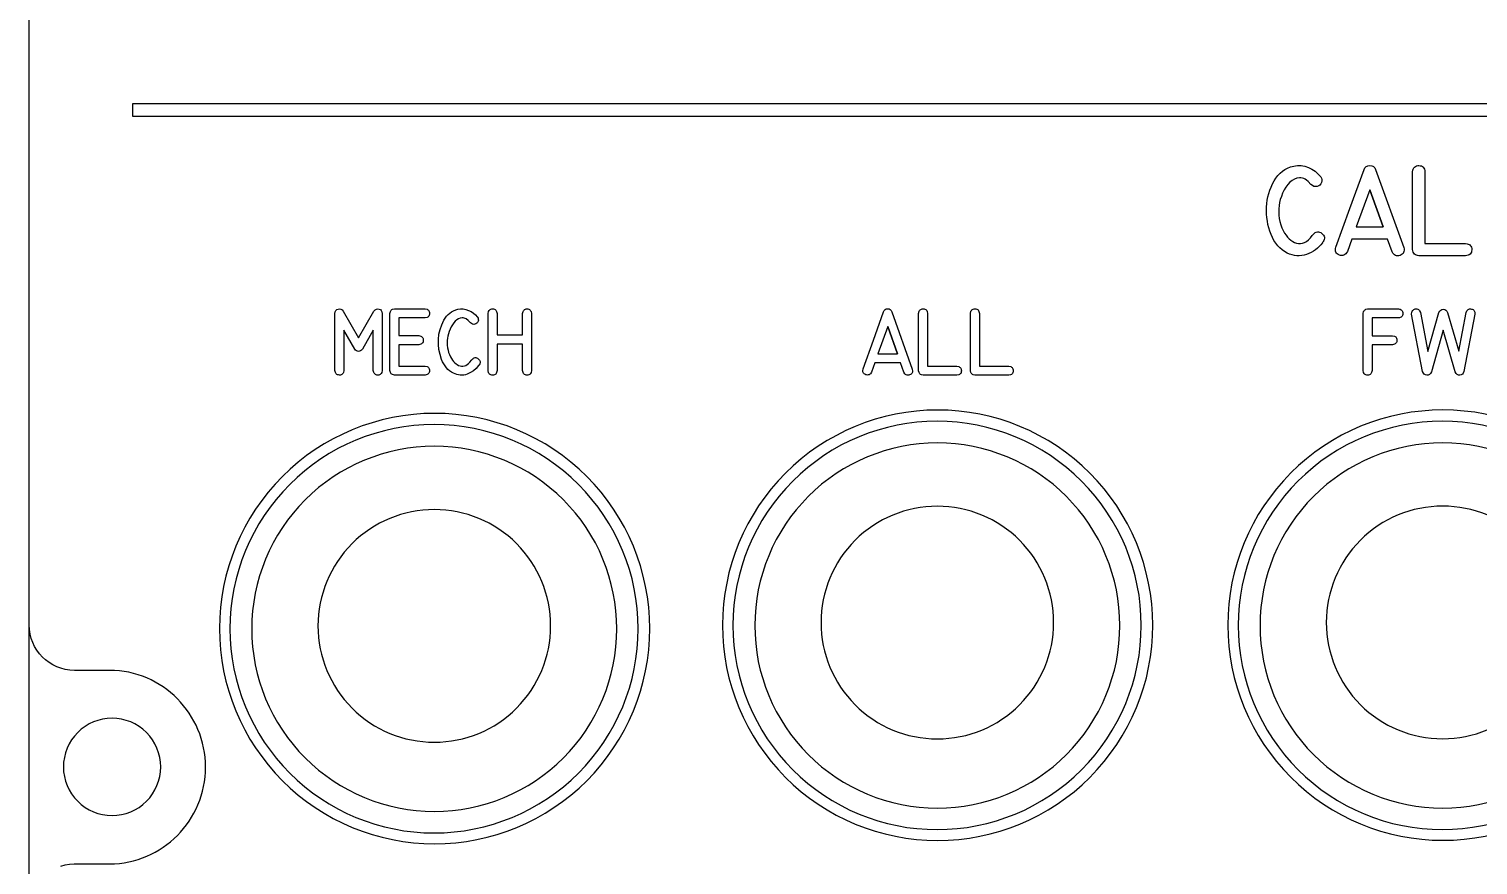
# Model space of a CAD drawing. Extents: x 214 to 359, y 82 to 686.
# Drawn here: x 214.4 to 288.5, y 166.4 to 209.1 of the extents above; entities that cross this region are included whole.
import ezdxf

# ---------------------------------------------------------------- set-up
doc = ezdxf.new("R2010")
doc.units = 0
for name, color, linetype in [('_BACKPANEL', 5, 'CONTINUOUS'), ('_ENGRAVING', 105, 'CONTINUOUS'), ('_TOPLAYER', 1, 'CONTINUOUS')]:
    doc.layers.add(name, color=color, linetype=linetype)

msp = doc.modelspace()

# ---------------------------------------------------------------- linework, layer by layer
at = {"layer": '_BACKPANEL'}
msp.add_lwpolyline([(359.375, 251.9), (214.375, 251.9), (214.375, 251.592), (214.375, 167.374), (214.375, 157.849), (355.624, 83.62), (358.386, 82.157), (358.497, 82.104), (358.611, 82.068), (358.675, 82.056), (358.743, 82.051), (358.87, 82.064), (358.989, 82.101), (359.096, 82.16), (359.19, 82.238), (359.267, 82.332), (359.325, 82.441), (359.362, 82.56), (359.375, 82.689), (359.375, 85.898), (359.375, 91.174), (359.375, 251.511)], close=True, dxfattribs=at)
for points in [[(260.841, 184.733, 0.414214), (254.891, 178.783, 0.414214), (260.841, 172.833, 0.414214), (266.791, 178.783, 0.414214)], [(286.689, 184.738, 0.414214), (280.739, 178.788, 0.414214), (286.689, 172.838, 0.414214), (292.639, 178.788, 0.414214)], [(235.109, 184.562, 0.414214), (229.159, 178.612, 0.414214), (235.109, 172.662, 0.414214), (241.059, 178.612, 0.414214)], [(218.625, 168.912, 0.414214), (221.113, 171.4, 0.414214), (218.625, 173.888, 0.414214), (216.137, 171.4, 0.414214)]]:
    msp.add_lwpolyline(points, format="xyb", close=True, dxfattribs=at)
at = {"layer": '_ENGRAVING'}
for points in [[(219.667, 204.678), (355.485, 204.678), (355.485, 205.314), (219.667, 205.314)], [(280.579, 198.265), (280.559, 198.236), (280.548, 198.22), (280.539, 198.206), (280.458, 198.106), (280.372, 198.013), (280.28, 197.928), (280.182, 197.85), (280.078, 197.779), (279.967, 197.716), (279.851, 197.661), (279.729, 197.613), (279.604, 197.575), (279.479, 197.551), (279.355, 197.539), (279.231, 197.541), (279.108, 197.555), (278.985, 197.583), (278.863, 197.623), (278.741, 197.677), (278.604, 197.754), (278.477, 197.842), (278.359, 197.943), (278.251, 198.057), (278.152, 198.182), (278.062, 198.32), (277.982, 198.47), (277.911, 198.632), (277.85, 198.801), (277.798, 198.972), (277.755, 199.145), (277.722, 199.319), (277.698, 199.495), (277.684, 199.672), (277.679, 199.851), (277.684, 200.032), (277.698, 200.212), (277.721, 200.388), (277.755, 200.56), (277.798, 200.729), (277.851, 200.894), (277.913, 201.055), (277.985, 201.213), (278.066, 201.367), (278.158, 201.512), (278.259, 201.642), (278.37, 201.759), (278.49, 201.861), (278.62, 201.949), (278.761, 202.023), (278.91, 202.083), (279.07, 202.128), (279.164, 202.146), (279.259, 202.156), (279.353, 202.159), (279.448, 202.154), (279.542, 202.141), (279.636, 202.12), (279.825, 202.055), (280.004, 201.966), (280.167, 201.861), (280.313, 201.74), (280.442, 201.603), (280.453, 201.587), (280.494, 201.518), (280.515, 201.446), (280.516, 201.37), (280.496, 201.291), (280.459, 201.218), (280.41, 201.16), (280.348, 201.117), (280.273, 201.09), (280.188, 201.079), (280.106, 201.093), (280.028, 201.131), (279.953, 201.193), (279.803, 201.346), (279.73, 201.406), (279.657, 201.453), (279.584, 201.49), (279.513, 201.515), (279.442, 201.529), (279.372, 201.531), (279.236, 201.512), (279.107, 201.467), (278.986, 201.397), (278.872, 201.301), (278.766, 201.186), (278.67, 201.055), (278.582, 200.909), (278.505, 200.747), (278.438, 200.581), (278.386, 200.42), (278.348, 200.265), (278.324, 200.114), (278.31, 199.95), (278.306, 199.785), (278.314, 199.619), (278.332, 199.453), (278.363, 199.29), (278.407, 199.131), (278.465, 198.977), (278.536, 198.828), (278.606, 198.706), (278.68, 198.595), (278.759, 198.497), (278.842, 198.411), (278.929, 198.336), (279.021, 198.274), (279.117, 198.223), (279.217, 198.185), (279.32, 198.163), (279.422, 198.161), (279.523, 198.18), (279.624, 198.219), (279.724, 198.278), (279.823, 198.358), (279.922, 198.458), (280.02, 198.578), (280.063, 198.637), (280.117, 198.689), (280.171, 198.728), (280.225, 198.753), (280.281, 198.766), (280.337, 198.765), (280.394, 198.752), (280.452, 198.725), (280.51, 198.685), (280.563, 198.638), (280.603, 198.589), (280.63, 198.539), (280.645, 198.487), (280.648, 198.434), (280.637, 198.379), (280.614, 198.323)], [(281.223, 197.979), (281.945, 199.965), (282.669, 201.95), (282.716, 202.04), (282.746, 202.075), (282.78, 202.104), (282.82, 202.127), (282.863, 202.144), (282.965, 202.157), (283.066, 202.145), (283.11, 202.129), (283.149, 202.107), (283.184, 202.077), (283.215, 202.042), (283.262, 201.95), (284.706, 197.968), (284.717, 197.892), (284.719, 197.823), (284.71, 197.761), (284.691, 197.706), (284.662, 197.659), (284.622, 197.618), (284.572, 197.584), (284.512, 197.558), (284.449, 197.541), (284.389, 197.535), (284.333, 197.541), (284.281, 197.559), (284.232, 197.588), (284.187, 197.63), (284.146, 197.682), (284.109, 197.747), (283.877, 198.391), (282.041, 198.391), (281.816, 197.763), (281.778, 197.698), (281.736, 197.645), (281.691, 197.604), (281.641, 197.574), (281.588, 197.557), (281.531, 197.552), (281.47, 197.558), (281.406, 197.577), (281.345, 197.605), (281.295, 197.639), (281.256, 197.679), (281.227, 197.726), (281.21, 197.78), (281.203, 197.84), (281.208, 197.906)], [(285.469, 197.542), (285.404, 197.551), (285.345, 197.568), (285.294, 197.594), (285.251, 197.629), (285.214, 197.673), (285.185, 197.725), (285.164, 197.786), (285.149, 197.855), (285.149, 201.838), (285.165, 201.913), (285.188, 201.979), (285.218, 202.034), (285.255, 202.079), (285.3, 202.114), (285.352, 202.138), (285.412, 202.152), (285.478, 202.156), (285.545, 202.15), (285.603, 202.134), (285.653, 202.109), (285.696, 202.074), (285.73, 202.029), (285.756, 201.975), (285.774, 201.911), (285.785, 201.838), (285.785, 198.17), (287.864, 198.173), (287.939, 198.16), (288.003, 198.139), (288.058, 198.11), (288.103, 198.074), (288.137, 198.03), (288.162, 197.977), (288.176, 197.917), (288.18, 197.849), (288.174, 197.782), (288.159, 197.723), (288.134, 197.672), (288.099, 197.629), (288.054, 197.595), (288, 197.569), (287.935, 197.551), (287.861, 197.542)], [(283.647, 199.024), (282.962, 200.916), (282.273, 199.024)], [(282.962, 200.916), (283.647, 199.024)], [(232.447, 191.669), (232.419, 191.568), (232.398, 191.528), (232.372, 191.495), (232.341, 191.47), (232.305, 191.452), (232.263, 191.442), (232.217, 191.438), (232.171, 191.442), (232.131, 191.453), (232.095, 191.471), (232.064, 191.496), (232.038, 191.529), (232.017, 191.568), (231.989, 191.669), (231.989, 193.735), (231.433, 192.764), (231.387, 192.716), (231.339, 192.681), (231.288, 192.659), (231.234, 192.65), (231.181, 192.655), (231.131, 192.676), (231.083, 192.712), (231.039, 192.764), (230.485, 193.73), (230.487, 191.669), (230.463, 191.568), (230.442, 191.529), (230.415, 191.497), (230.383, 191.472), (230.345, 191.454), (230.302, 191.443), (230.253, 191.44), (230.203, 191.444), (230.16, 191.454), (230.123, 191.472), (230.092, 191.497), (230.067, 191.53), (230.048, 191.569), (230.028, 191.669), (230.028, 194.59), (230.043, 194.676), (230.075, 194.742), (230.125, 194.789), (230.192, 194.818), (230.265, 194.825), (230.333, 194.81), (230.396, 194.772), (230.455, 194.713), (231.235, 193.345), (232.024, 194.713), (232.082, 194.772), (232.145, 194.81), (232.212, 194.825), (232.284, 194.817), (232.35, 194.788), (232.399, 194.741), (232.431, 194.675), (232.447, 194.59)], [(234.638, 194.364), (233.292, 194.364), (233.292, 193.459), (234.318, 193.459), (234.419, 193.431), (234.458, 193.409), (234.49, 193.382), (234.516, 193.35), (234.533, 193.313), (234.544, 193.271), (234.547, 193.223), (234.544, 193.175), (234.533, 193.133), (234.515, 193.096), (234.49, 193.064), (234.457, 193.037), (234.418, 193.016), (234.318, 192.989), (233.292, 192.989), (233.292, 191.902), (234.638, 191.902), (234.738, 191.875), (234.777, 191.853), (234.809, 191.826), (234.834, 191.795), (234.852, 191.758), (234.863, 191.716), (234.866, 191.669), (234.863, 191.622), (234.852, 191.58), (234.834, 191.543), (234.809, 191.512), (234.777, 191.485), (234.738, 191.464), (234.638, 191.437), (233.067, 191.437), (232.976, 191.462), (232.939, 191.483), (232.908, 191.509), (232.882, 191.541), (232.861, 191.579), (232.836, 191.672), (232.836, 194.593), (232.862, 194.69), (232.883, 194.728), (232.909, 194.761), (232.941, 194.786), (232.978, 194.806), (233.067, 194.825), (234.638, 194.825), (234.738, 194.804), (234.777, 194.784), (234.809, 194.758), (234.834, 194.726), (234.852, 194.687), (234.862, 194.643), (234.866, 194.593), (234.862, 194.542), (234.851, 194.498), (234.833, 194.46), (234.808, 194.428), (234.776, 194.403), (234.737, 194.383)], [(237.407, 191.967), (237.393, 191.945), (237.385, 191.934), (237.378, 191.924), (237.258, 191.782), (237.121, 191.662), (236.967, 191.564), (236.795, 191.488), (236.705, 191.46), (236.615, 191.442), (236.525, 191.434), (236.436, 191.435), (236.348, 191.445), (236.259, 191.466), (236.171, 191.495), (236.083, 191.535), (235.985, 191.591), (235.893, 191.656), (235.808, 191.73), (235.73, 191.814), (235.659, 191.906), (235.594, 192.007), (235.536, 192.117), (235.485, 192.236), (235.404, 192.486), (235.349, 192.741), (235.322, 193), (235.321, 193.264), (235.349, 193.526), (235.404, 193.776), (235.487, 194.016), (235.597, 194.244), (235.663, 194.351), (235.736, 194.447), (235.816, 194.532), (235.903, 194.608), (235.996, 194.672), (236.097, 194.726), (236.205, 194.77), (236.32, 194.804), (236.456, 194.824), (236.592, 194.822), (236.728, 194.797), (236.864, 194.75), (236.993, 194.685), (237.11, 194.608), (237.215, 194.519), (237.308, 194.418), (237.316, 194.407), (237.346, 194.356), (237.361, 194.303), (237.362, 194.247), (237.347, 194.189), (237.321, 194.135), (237.285, 194.093), (237.24, 194.061), (237.187, 194.041), (237.125, 194.033), (237.067, 194.043), (237.01, 194.071), (236.956, 194.117), (236.849, 194.229), (236.743, 194.308), (236.639, 194.353), (236.588, 194.363), (236.538, 194.365), (236.44, 194.351), (236.347, 194.318), (236.26, 194.267), (236.177, 194.196), (236.101, 194.111), (236.032, 194.015), (235.969, 193.908), (235.913, 193.79), (235.865, 193.667), (235.828, 193.549), (235.8, 193.435), (235.783, 193.325), (235.772, 193.204), (235.77, 193.083), (235.775, 192.961), (235.789, 192.839), (235.811, 192.719), (235.843, 192.602), (235.884, 192.49), (235.936, 192.38), (236.039, 192.209), (236.096, 192.137), (236.156, 192.074), (236.219, 192.019), (236.285, 191.973), (236.354, 191.936), (236.426, 191.908), (236.5, 191.892), (236.574, 191.89), (236.647, 191.904), (236.719, 191.933), (236.791, 191.976), (236.863, 192.035), (236.934, 192.108), (237.005, 192.197), (237.036, 192.24), (237.074, 192.278), (237.113, 192.306), (237.152, 192.325), (237.192, 192.334), (237.233, 192.334), (237.274, 192.324), (237.316, 192.304), (237.358, 192.275), (237.424, 192.205), (237.444, 192.168), (237.455, 192.13), (237.457, 192.091), (237.449, 192.05), (237.433, 192.009)], [(237.86, 191.666), (237.86, 194.59), (237.888, 194.694), (237.909, 194.735), (237.936, 194.768), (237.968, 194.793), (238.006, 194.811), (238.049, 194.821), (238.097, 194.824), (238.145, 194.82), (238.187, 194.808), (238.223, 194.789), (238.253, 194.764), (238.278, 194.731), (238.297, 194.691), (238.318, 194.59), (238.318, 193.497), (239.624, 193.497), (239.624, 194.59), (239.651, 194.692), (239.672, 194.732), (239.698, 194.765), (239.729, 194.791), (239.766, 194.809), (239.807, 194.82), (239.853, 194.824), (239.9, 194.821), (239.941, 194.81), (239.977, 194.792), (240.009, 194.766), (240.035, 194.733), (240.057, 194.693), (240.085, 194.59), (240.085, 191.666), (240.057, 191.564), (240.035, 191.524), (240.009, 191.491), (239.977, 191.465), (239.941, 191.447), (239.9, 191.437), (239.853, 191.433), (239.807, 191.437), (239.766, 191.448), (239.729, 191.466), (239.698, 191.492), (239.672, 191.524), (239.651, 191.564), (239.624, 191.666), (239.624, 193.027), (238.318, 193.027), (238.318, 191.666), (238.297, 191.566), (238.278, 191.526), (238.253, 191.494), (238.223, 191.468), (238.187, 191.45), (238.145, 191.438), (238.097, 191.434), (238.049, 191.437), (238.006, 191.447), (237.968, 191.465), (237.936, 191.49), (237.909, 191.523), (237.888, 191.563)], [(257.046, 191.755), (257.567, 193.217), (258.09, 194.679), (258.123, 194.745), (258.17, 194.792), (258.23, 194.821), (258.303, 194.831), (258.376, 194.822), (258.436, 194.794), (258.484, 194.746), (258.518, 194.679), (259.561, 191.746), (259.57, 191.64), (259.564, 191.594), (259.55, 191.554), (259.529, 191.519), (259.5, 191.489), (259.464, 191.464), (259.421, 191.445), (259.375, 191.432), (259.332, 191.428), (259.291, 191.432), (259.253, 191.445), (259.218, 191.467), (259.186, 191.497), (259.129, 191.584), (258.962, 192.058), (257.636, 192.058), (257.473, 191.596), (257.416, 191.509), (257.383, 191.478), (257.347, 191.457), (257.309, 191.444), (257.268, 191.44), (257.224, 191.445), (257.177, 191.459), (257.133, 191.479), (257.097, 191.504), (257.069, 191.534), (257.048, 191.569), (257.036, 191.608), (257.031, 191.652)], [(260.112, 191.433), (260.023, 191.452), (259.986, 191.472), (259.954, 191.497), (259.928, 191.529), (259.907, 191.568), (259.881, 191.664), (259.881, 194.596), (259.909, 194.7), (259.93, 194.741), (259.957, 194.774), (259.99, 194.799), (260.027, 194.817), (260.07, 194.828), (260.119, 194.83), (260.166, 194.826), (260.209, 194.814), (260.245, 194.795), (260.276, 194.77), (260.3, 194.737), (260.319, 194.697), (260.34, 194.596), (260.34, 191.896), (261.841, 191.897), (261.942, 191.873), (261.982, 191.851), (262.014, 191.825), (262.039, 191.792), (262.056, 191.754), (262.067, 191.709), (262.07, 191.659), (262.066, 191.61), (262.055, 191.566), (262.036, 191.528), (262.011, 191.497), (261.979, 191.472), (261.939, 191.453), (261.84, 191.433)], [(262.764, 191.433), (262.674, 191.452), (262.637, 191.472), (262.606, 191.497), (262.58, 191.529), (262.559, 191.568), (262.533, 191.664), (262.533, 194.596), (262.56, 194.7), (262.582, 194.741), (262.609, 194.774), (262.641, 194.799), (262.679, 194.817), (262.722, 194.828), (262.77, 194.83), (262.818, 194.826), (262.86, 194.814), (262.897, 194.795), (262.927, 194.77), (262.952, 194.737), (262.971, 194.697), (262.991, 194.596), (262.991, 191.896), (264.493, 191.897), (264.594, 191.873), (264.633, 191.851), (264.666, 191.825), (264.69, 191.792), (264.708, 191.754), (264.718, 191.709), (264.721, 191.659), (264.717, 191.61), (264.706, 191.566), (264.688, 191.528), (264.663, 191.497), (264.63, 191.472), (264.591, 191.453), (264.491, 191.433)], [(282.621, 191.668), (282.621, 194.589), (282.646, 194.686), (282.667, 194.725), (282.693, 194.758), (282.725, 194.784), (282.762, 194.804), (282.851, 194.825), (284.424, 194.825), (284.477, 194.817), (284.523, 194.803), (284.561, 194.783), (284.593, 194.757), (284.618, 194.725), (284.635, 194.686), (284.646, 194.641), (284.65, 194.59), (284.646, 194.539), (284.635, 194.495), (284.617, 194.457), (284.592, 194.424), (284.56, 194.399), (284.521, 194.379), (284.474, 194.366), (284.421, 194.359), (283.077, 194.359), (283.077, 193.454), (284.125, 193.454), (284.223, 193.433), (284.262, 193.414), (284.294, 193.389), (284.319, 193.358), (284.337, 193.322), (284.348, 193.279), (284.352, 193.23), (284.349, 193.181), (284.339, 193.137), (284.322, 193.099), (284.297, 193.066), (284.265, 193.039), (284.226, 193.016), (284.125, 192.988), (283.077, 192.988), (283.077, 191.668), (283.057, 191.568), (283.039, 191.529), (283.014, 191.496), (282.984, 191.471), (282.947, 191.452), (282.905, 191.441), (282.857, 191.437), (282.809, 191.44), (282.766, 191.45), (282.728, 191.468), (282.696, 191.493), (282.669, 191.526), (282.648, 191.566)], [(286.943, 194.636), (287.512, 192.655), (287.892, 194.636), (287.934, 194.731), (287.961, 194.766), (287.992, 194.793), (288.028, 194.812), (288.067, 194.822), (288.111, 194.824), (288.159, 194.818), (288.205, 194.805), (288.245, 194.786), (288.278, 194.761), (288.304, 194.73), (288.323, 194.693), (288.336, 194.651), (288.342, 194.548), (287.78, 191.624), (287.747, 191.543), (287.701, 191.484), (287.641, 191.448), (287.568, 191.433), (287.493, 191.441), (287.43, 191.472), (287.377, 191.525), (287.336, 191.601), (286.722, 193.737), (286.113, 191.601), (286.071, 191.523), (286.018, 191.469), (285.956, 191.439), (285.884, 191.433), (285.813, 191.45), (285.752, 191.487), (285.704, 191.545), (285.666, 191.624), (285.104, 194.548), (285.116, 194.654), (285.13, 194.697), (285.151, 194.735), (285.177, 194.765), (285.208, 194.79), (285.246, 194.808), (285.29, 194.82), (285.334, 194.825), (285.376, 194.822), (285.414, 194.811), (285.449, 194.792), (285.482, 194.765), (285.511, 194.73), (285.559, 194.636), (285.934, 192.652), (286.503, 194.636), (286.543, 194.708), (286.594, 194.76), (286.655, 194.792), (286.726, 194.805), (286.797, 194.796), (286.857, 194.765), (286.906, 194.712)], [(258.796, 192.524), (258.301, 193.917), (257.804, 192.524)], [(258.301, 193.917), (258.796, 192.524)]]:
    msp.add_lwpolyline(points, close=True, dxfattribs=at)
for points in [[(235.125, 189.481, 0.414214), (224.119, 178.475, 0.414214), (235.125, 167.468, 0.414214), (246.132, 178.475, 0.414214)], [(260.857, 189.652, 0.414214), (249.851, 178.646, 0.414214), (260.857, 167.639, 0.414214), (271.864, 178.646, 0.414214)], [(260.83, 189.077, 0.414214), (250.388, 178.635, 0.414214), (260.83, 168.194, 0.414214), (271.272, 178.635, 0.414214)], [(286.705, 189.656, 0.414214), (275.699, 178.65, 0.414214), (286.705, 167.644, 0.414214), (297.712, 178.65, 0.414214)], [(286.678, 189.081, 0.414214), (276.236, 178.64, 0.414214), (286.678, 168.198, 0.414214), (297.119, 178.64, 0.414214)], [(235.098, 188.906, 0.414214), (224.656, 178.465, 0.414214), (235.098, 168.023, 0.414214), (245.539, 178.465, 0.414214)]]:
    msp.add_lwpolyline(points, format="xyb", close=True, dxfattribs=at)
at = {"layer": '_TOPLAYER'}
msp.add_lwpolyline([(216.002, 166.331), (216.223, 166.389), (216.451, 166.426), (216.687, 166.439), (218.499, 166.439), (218.752, 166.446), (219.001, 166.465), (219.246, 166.497), (219.488, 166.541), (219.725, 166.596), (219.958, 166.663), (220.186, 166.741), (220.409, 166.83), (220.626, 166.93), (220.838, 167.04), (221.043, 167.159), (221.242, 167.289), (221.434, 167.427), (221.62, 167.574), (221.798, 167.73), (221.968, 167.894), (222.131, 168.067), (222.285, 168.246), (222.43, 168.434), (222.567, 168.628), (222.695, 168.829), (222.813, 169.036), (222.921, 169.249), (223.019, 169.468), (223.107, 169.693), (223.184, 169.922), (223.25, 170.156), (223.305, 170.395), (223.348, 170.638), (223.38, 170.885), (223.398, 171.135), (223.405, 171.388), (223.398, 171.642), (223.38, 171.892), (223.348, 172.139), (223.305, 172.382), (223.25, 172.62), (223.184, 172.855), (223.107, 173.084), (223.019, 173.309), (222.921, 173.528), (222.813, 173.741), (222.695, 173.948), (222.567, 174.149), (222.43, 174.343), (222.285, 174.53), (222.131, 174.71), (221.968, 174.883), (221.798, 175.047), (221.62, 175.203), (221.434, 175.35), (221.242, 175.489), (221.043, 175.618), (220.838, 175.737), (220.626, 175.847), (220.409, 175.947), (220.186, 176.036), (219.958, 176.114), (219.725, 176.181), (219.488, 176.237), (219.246, 176.28), (219.001, 176.312), (218.752, 176.331), (218.499, 176.338), (216.698, 176.338), (216.461, 176.35), (216.231, 176.385), (216.009, 176.442), (215.797, 176.521), (215.594, 176.618), (215.403, 176.735), (215.225, 176.869), (215.061, 177.019), (214.911, 177.184), (214.778, 177.363), (214.662, 177.554), (214.564, 177.757), (214.486, 177.971), (214.429, 178.194), (214.394, 178.424), (214.382, 178.662), (214.382, 179.303), (214.382, 180.941), (214.382, 229.748)], dxfattribs=at)
for points in [[(235.109, 187.796, 0.414214), (225.771, 178.458, 0.414214), (235.109, 169.121, 0.414214), (244.446, 178.458, 0.414214)], [(260.841, 187.967, 0.414214), (251.503, 178.629, 0.414214), (260.841, 169.291, 0.414214), (270.179, 178.629, 0.414214)], [(286.689, 187.971, 0.414214), (277.351, 178.633, 0.414214), (286.689, 169.296, 0.414214), (296.026, 178.633, 0.414214)]]:
    msp.add_lwpolyline(points, format="xyb", close=True, dxfattribs=at)

doc.saveas('drawing.dxf')
